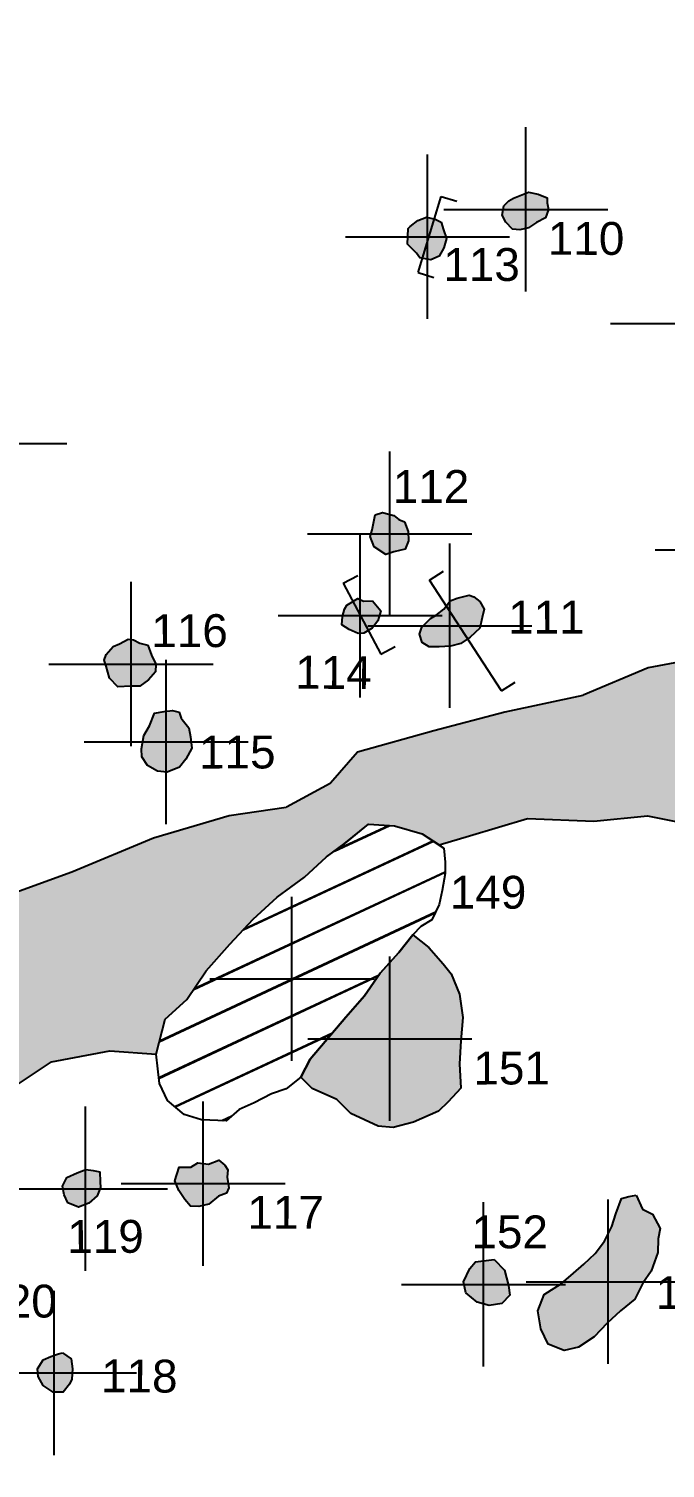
# Model space of a CAD drawing. Header units: millimetres. Extents: x 4462692 to 4462814, y 5793999 to 5794154.
# Drawn here: x 4462723.68 to 4462731.43, y 5794041.45 to 5794058.97 of the extents above; entities that cross this region are included whole.
import ezdxf

# ---------------------------------------------------------------- set-up
doc = ezdxf.new("R2010")
doc.units = ezdxf.units.MM
doc.header["$PDMODE"] = 2
doc.header["$PDSIZE"] = -1
for name, color, linetype in [('00Befund', 36, 'Continuous'), ('00BefundNr', 36, 'Continuous'), ('00Profil', 5, 'Continuous'), ('Gruben', 252, 'Continuous'), ('Höhenpunkte Befunde', 7, 'Continuous'), ('Pfosten', 254, 'Continuous'), ('Salzmünder Kultur', 132, 'Continuous'), ('Störung', 250, 'Continuous')]:
    doc.layers.add(name, color=color, linetype=linetype)
doc.styles.get("Standard").update_dxf_attribs({"font": 'arial.ttf'})

msp = doc.modelspace()

# ---------------------------------------------------------------- hatches: boundary and pattern name
at = {"layer": 'Gruben'}
h = msp.add_hatch(color=256, dxfattribs=at)
h.dxf.hatch_style = 1
h.paths.add_polyline_path([(4462729.173616068, 5794052.003108415), (4462729.22820487, 5794051.908573853), (4462729.200847252, 5794051.807858116), (4462729.172190732, 5794051.678254784), (4462729.058031235, 5794051.56880581), (4462728.943569342, 5794051.492170999), (4462728.816525316, 5794051.459805499), (4462728.680080759, 5794051.450443522), (4462728.558183156, 5794051.449687725), (4462728.471232418, 5794051.502266832), (4462728.439031129, 5794051.602436549), (4462728.468121278, 5794051.688021023), (4462728.571485843, 5794051.796921163), (4462728.640373698, 5794051.835897165), (4462728.734904152, 5794051.909787119), (4462728.813073135, 5794052.009046279), (4462728.898134499, 5794052.0414732), (4462729.045059358, 5794052.080075869), (4462729.101331329, 5794052.058449235)])
h = msp.add_hatch(color=256, dxfattribs=at)
h.dxf.hatch_style = 1
h.paths.add_polyline_path([(4462725.131229309, 5794051.468862004), (4462725.171985161, 5794051.347021285), (4462725.228574072, 5794051.237209187), (4462725.223009887, 5794051.147342487), (4462725.138718594, 5794051.047879958), (4462725.033635301, 5794050.971646886), (4462724.921223653, 5794050.969255343), (4462724.761687684, 5794050.963158826), (4462724.663754151, 5794051.066800148), (4462724.620116851, 5794051.212865412), (4462724.598825298, 5794051.28763366), (4462724.621918626, 5794051.355309672), (4462724.70521279, 5794051.452563973), (4462724.78268577, 5794051.484834433), (4462724.890854657, 5794051.541934607), (4462724.956605697, 5794051.535892562), (4462725.03287658, 5794051.495789507)])
h = msp.add_hatch(color=256, dxfattribs=at)
h.dxf.hatch_style = 1
h.paths.add_polyline_path([(4462725.50935074, 5794050.65491856), (4462725.53478512, 5794050.583261785), (4462725.546086524, 5794050.567027972), (4462725.627110339, 5794050.464187347), (4462725.648672525, 5794050.355053101), (4462725.665199584, 5794050.217947568), (4462725.590428487, 5794050.083548662), (4462725.514187322, 5794049.985698332), (4462725.365873935, 5794049.925920846), (4462725.248373806, 5794049.937201073), (4462725.126958912, 5794050.006684321), (4462725.054241718, 5794050.10934222), (4462725.050038058, 5794050.20933316), (4462725.081630658, 5794050.371221145), (4462725.148948814, 5794050.486425308), (4462725.211391939, 5794050.644113156), (4462725.32628533, 5794050.662807441), (4462725.430391532, 5794050.676513326)])
h = msp.add_hatch(color=256, dxfattribs=at)
h.dxf.hatch_style = 1
h.paths.add_polyline_path([(4462728.358339168, 5794047.944688726), (4462728.553061857, 5794047.788993102), (4462728.726327377, 5794047.590869637), (4462728.826393203, 5794047.467246683), (4462728.926051044, 5794047.22152948), (4462728.968639806, 5794046.938479876), (4462728.940828842, 5794046.652563738), (4462728.927377723, 5794046.374284219), (4462728.942502356, 5794046.075866413), (4462728.788552303, 5794045.909484907), (4462728.668795043, 5794045.795225839), (4462728.363949979, 5794045.663385263), (4462728.117547903, 5794045.598835091), (4462727.93364798, 5794045.614240249), (4462727.602858467, 5794045.767997126), (4462727.431371492, 5794045.93696963), (4462727.13051458, 5794046.07289526), (4462726.994695252, 5794046.209875482), (4462727.105922011, 5794046.429967814), (4462727.543416058, 5794046.942559772), (4462727.768151741, 5794047.199750681), (4462727.957945435, 5794047.478766771), (4462728.188825084, 5794047.728930785)])
h = msp.add_hatch(color=256, dxfattribs=at)
h.dxf.hatch_style = 1
h.paths.add_polyline_path([(4462724.545350503, 5794045.057446925), (4462724.547674195, 5794044.935430838), (4462724.55441097, 5794044.867311273), (4462724.511937611, 5794044.765167638), (4462724.411447069, 5794044.678027305), (4462724.282596696, 5794044.62860949), (4462724.156484139, 5794044.679071016), (4462724.11086907, 5794044.776796487), (4462724.09012868, 5794044.883870611), (4462724.142622782, 5794044.987921103), (4462724.269508258, 5794045.045097885), (4462724.374039065, 5794045.086235053), (4462724.462799021, 5794045.075665668)])
h = msp.add_hatch(color=256, dxfattribs=at)
h.dxf.hatch_style = 1
h.paths.add_polyline_path([(4462726.103971339, 5794045.081035651), (4462726.096244383, 5794044.99494827), (4462726.115286746, 5794044.865073742), (4462726.085813851, 5794044.797340175), (4462725.988638602, 5794044.763100755), (4462725.873303494, 5794044.666140413), (4462725.750174839, 5794044.635889936), (4462725.651061076, 5794044.641278775), (4462725.580651549, 5794044.720294094), (4462725.504942912, 5794044.829012216), (4462725.460125469, 5794044.946941983), (4462725.509342631, 5794045.116156397), (4462725.654718307, 5794045.115805779), (4462725.737905366, 5794045.167148014), (4462725.868665574, 5794045.149823983), (4462725.992771105, 5794045.200519987), (4462726.068084751, 5794045.140066438)])
h = msp.add_hatch(color=256, dxfattribs=at)
h.dxf.hatch_style = 1
h.paths.add_polyline_path([(4462731.077661143, 5794044.775469268), (4462731.155692398, 5794044.603720419), (4462731.276303181, 5794044.540735738), (4462731.372967875, 5794044.370150771), (4462731.344864425, 5794044.241615532), (4462731.344544897, 5794044.073974312), (4462731.262516273, 5794043.849900108), (4462731.159669344, 5794043.701637098), (4462731.060565261, 5794043.507298034), (4462730.888575121, 5794043.36536421), (4462730.723782828, 5794043.217401037), (4462730.566522465, 5794043.04999898), (4462730.377190402, 5794042.922979713), (4462730.200345681, 5794042.881497611), (4462730.007024231, 5794042.95897832), (4462729.915469158, 5794043.147540561), (4462729.879650997, 5794043.364971481), (4462729.958033504, 5794043.563792302), (4462730.168496591, 5794043.697778582), (4462730.316390724, 5794043.823741735), (4462730.441491115, 5794043.931920831), (4462730.579130262, 5794044.063667618), (4462730.69393279, 5794044.215054197), (4462730.782510801, 5794044.39417225), (4462730.832191502, 5794044.545973154), (4462730.900862276, 5794044.732144202), (4462730.989948505, 5794044.755990597)])
h = msp.add_hatch(color=256, dxfattribs=at)
h.dxf.hatch_style = 1
h.paths.add_polyline_path([(4462729.348488859, 5794043.99194532), (4462729.475912835, 5794043.862007319), (4462729.524720288, 5794043.674451833), (4462729.540150326, 5794043.558201723), (4462729.441380854, 5794043.455201959), (4462729.289449391, 5794043.432041163), (4462729.140346076, 5794043.472186997), (4462729.003479213, 5794043.585014247), (4462728.973972451, 5794043.719991545), (4462729.051946402, 5794043.882310124), (4462729.122214262, 5794043.963708289)])
h = msp.add_hatch(color=256, dxfattribs=at)
h.dxf.hatch_style = 1
h.paths.add_polyline_path([(4462724.089995356, 5794042.856198485), (4462724.19314898, 5794042.780577632), (4462724.212067386, 5794042.660670628), (4462724.204802775, 5794042.534590057), (4462724.174038822, 5794042.4728209), (4462724.096934882, 5794042.373513746), (4462723.974072081, 5794042.376540769), (4462723.855122631, 5794042.456239114), (4462723.794095317, 5794042.566893709), (4462723.786212661, 5794042.6600896), (4462723.85552307, 5794042.767533587), (4462723.946984716, 5794042.809403785), (4462724.041754737, 5794042.843761225)])
at = {"layer": 'Pfosten'}
h = msp.add_hatch(color=256, dxfattribs=at)
h.dxf.hatch_style = 1
h.paths.add_polyline_path([(4462727.8653807, 5794052.010025449), (4462727.969711075, 5794051.890361837), (4462727.931567581, 5794051.765788472), (4462727.860574151, 5794051.6774046), (4462727.75891689, 5794051.617911121), (4462727.691147183, 5794051.612308471), (4462727.583071145, 5794051.659473544), (4462727.492717615, 5794051.719444999), (4462727.501440195, 5794051.817635496), (4462727.525750663, 5794051.908306157), (4462727.554030693, 5794051.955738187), (4462727.689758827, 5794052.036793106), (4462727.758185438, 5794052.006574166)])
h.paths.add_polyline_path([(4462728.256350678, 5794052.971726265), (4462728.299847147, 5794052.855735293), (4462728.305017781, 5794052.740513405), (4462728.265356506, 5794052.640314001), (4462728.126228175, 5794052.606863361), (4462728.029012039, 5794052.57478307), (4462727.885499321, 5794052.666547912), (4462727.837063744, 5794052.792330368), (4462727.860978549, 5794052.873929456), (4462727.899686615, 5794053.055353349), (4462727.989989885, 5794053.084149793), (4462728.127486892, 5794053.04789259), (4462728.188503435, 5794053.001171199)])
h.paths.add_polyline_path([(4462732.558434407, 5794052.789796467), (4462732.557925543, 5794052.722224088), (4462732.530413666, 5794052.641372032), (4462732.417253168, 5794052.547228395), (4462732.340227922, 5794052.491869047), (4462732.236896532, 5794052.442681419), (4462732.154225085, 5794052.449112347), (4462732.074458099, 5794052.576911387), (4462732.091652286, 5794052.662284317), (4462732.182474356, 5794052.747204647), (4462732.281748508, 5794052.770725967), (4462732.37768232, 5794052.795989475), (4462732.514601985, 5794052.847239122)])
h.paths.add_polyline_path([(4462729.994510548, 5794056.854336036), (4462730.01119535, 5794056.775633436), (4462729.973207261, 5794056.672453435), (4462729.865795517, 5794056.614916456), (4462729.767425824, 5794056.553050357), (4462729.660474217, 5794056.528935549), (4462729.570745386, 5794056.533901282), (4462729.491941051, 5794056.622144792), (4462729.445766696, 5794056.704880687), (4462729.468426541, 5794056.820190206), (4462729.526747298, 5794056.880228018), (4462729.585951071, 5794056.913782338), (4462729.707040241, 5794056.962485789), (4462729.768369636, 5794056.985541304), (4462729.886636182, 5794056.961771721), (4462729.99386075, 5794056.91676398)])
h.paths.add_polyline_path([(4462728.703799192, 5794056.620025007), (4462728.730325539, 5794056.528433502), (4462728.767011133, 5794056.420314531), (4462728.736861435, 5794056.307250673), (4462728.680402533, 5794056.205085603), (4462728.577827238, 5794056.163198717), (4462728.444345026, 5794056.187165282), (4462728.403654398, 5794056.241992603), (4462728.293395538, 5794056.352843664), (4462728.301787721, 5794056.542518497), (4462728.3266307, 5794056.565790308), (4462728.420359123, 5794056.639582189), (4462728.526140851, 5794056.68186145), (4462728.629030859, 5794056.656081278)])
h.paths.add_polyline_path([(4462734.644086632, 5794054.276818258), (4462734.643919985, 5794054.192221332), (4462734.647059535, 5794054.063293881), (4462734.565223499, 5794054.002494508), (4462734.49165153, 5794053.932127662), (4462734.406521136, 5794053.86472686), (4462734.291894293, 5794053.740312923), (4462734.175055821, 5794053.754238358), (4462734.052281271, 5794053.748823992), (4462734.019156336, 5794053.811229892), (4462733.994973143, 5794053.918468819), (4462734.054412905, 5794054.015082321), (4462734.122698583, 5794054.142899024), (4462734.194877913, 5794054.228592727), (4462734.296576966, 5794054.26128589), (4462734.382774471, 5794054.299970517), (4462734.51973697, 5794054.337929276), (4462734.578673142, 5794054.311819984)])
h.paths.add_polyline_path([(4462736.16881357, 5794055.208556425), (4462736.234443651, 5794055.133294532), (4462736.16115328, 5794055.039376497), (4462736.076720808, 5794055.018762384), (4462736.00452605, 5794055.054021884), (4462735.961696365, 5794055.089855939), (4462735.961176679, 5794055.203871013), (4462736.033833516, 5794055.228227982)])
h.paths.add_polyline_path([(4462735.541087068, 5794055.434455508), (4462735.590725649, 5794055.344449134), (4462735.635340671, 5794055.303596779), (4462735.611824028, 5794055.244990914), (4462735.53282561, 5794055.251208324), (4462735.463533488, 5794055.235223391), (4462735.438883481, 5794055.298321052), (4462735.431733292, 5794055.366948267), (4462735.452473031, 5794055.42310016)])
h.paths.add_polyline_path([(4462734.319618326, 5794057.107132942), (4462734.400962191, 5794057.072736157), (4462734.408919438, 5794056.979882028), (4462734.363524099, 5794056.907832611), (4462734.273947879, 5794056.904795072), (4462734.229113433, 5794056.958064198), (4462734.196608685, 5794057.023308941), (4462734.229384799, 5794057.090318333), (4462734.248004208, 5794057.130678509)])
h.paths.add_polyline_path([(4462733.589513613, 5794058.959887927), (4462733.711204215, 5794058.929549625), (4462733.772061288, 5794058.89133999), (4462733.832562483, 5794058.787669992), (4462733.866767195, 5794058.688109867), (4462733.864949278, 5794058.585053798), (4462733.859602026, 5794058.507919775), (4462733.726113898, 5794058.486410762), (4462733.625780126, 5794058.494587177), (4462733.531520927, 5794058.558531538), (4462733.455079175, 5794058.685001342), (4462733.441626283, 5794058.808650561), (4462733.467560444, 5794058.92364947)])
h.paths.add_polyline_path([(4462733.302304195, 5794059.150693597), (4462733.421784646, 5794059.076187161), (4462733.465992771, 5794058.974095437), (4462733.415252043, 5794058.815017097), (4462733.414380873, 5794058.72787276), (4462733.369853205, 5794058.60026015), (4462733.191104976, 5794058.550551125), (4462733.041464446, 5794058.596953378), (4462732.894915318, 5794058.687647021), (4462732.9132322, 5794058.89033595), (4462732.935167364, 5794058.960192718), (4462732.969355919, 5794059.080562712), (4462733.064123947, 5794059.176887449), (4462733.177945705, 5794059.198707814)])
h.paths.add_polyline_path([(4462739.54557071, 5794050.276361072), (4462739.577486506, 5794050.020725348), (4462739.643546572, 5794049.855556634), (4462739.654548987, 5794049.67250526), (4462739.65540528, 5794049.459268086), (4462739.586617049, 5794049.259564075), (4462739.515831525, 5794049.133394127), (4462739.383205405, 5794049.101069346), (4462739.179696987, 5794049.169296648), (4462739.046768667, 5794049.325178613), (4462739.017069541, 5794049.457221063), (4462738.938517343, 5794049.605541151), (4462738.889736077, 5794049.78608665), (4462738.846294566, 5794050.017792597), (4462738.935617436, 5794050.203070937), (4462739.052342342, 5794050.284608647), (4462739.121839624, 5794050.398602378), (4462739.261329117, 5794050.434817278), (4462739.422195394, 5794050.373709108), (4462739.500069789, 5794050.343697049)])
h.paths.add_polyline_path([(4462739.27455693, 5794047.380387957), (4462738.865483053, 5794046.96928842), (4462739.022375865, 5794046.934611303), (4462739.140800656, 5794046.9442871), (4462739.191244399, 5794047.011832672), (4462739.249880274, 5794047.154648588), (4462739.264519283, 5794047.307952572)])
h.paths.add_polyline_path([(4462740.074306099, 5794046.734977173), (4462739.840048635, 5794046.981278277), (4462739.770661388, 5794046.870606638), (4462739.769773039, 5794046.753145834), (4462739.857255593, 5794046.695643304), (4462739.992472357, 5794046.693459155)])
h.paths.add_polyline_path([(4462739.997383208, 5794045.451631209), (4462739.971464795, 5794045.324167178), (4462739.857740056, 5794045.201841087), (4462739.706210069, 5794045.192190826), (4462739.557950581, 5794045.232749274), (4462739.518917741, 5794045.320685881), (4462739.567486353, 5794045.471999996), (4462739.698794596, 5794045.539054361), (4462739.835155283, 5794045.55479611), (4462739.93262141, 5794045.514648399)])
h.paths.add_polyline_path([(4462741.108575402, 5794044.031496923), (4462741.199299236, 5794043.865101246), (4462741.263521068, 5794043.710696468), (4462741.163939647, 5794043.564596939), (4462741.045748469, 5794043.476509599), (4462740.877922557, 5794043.474717912), (4462740.706307022, 5794043.553032123), (4462740.691854762, 5794043.702412634), (4462740.738199798, 5794043.863788918), (4462740.836086797, 5794044.042362643), (4462740.987135973, 5794044.029311033)])
h.paths.add_polyline_path([(4462741.511411364, 5794043.047738592), (4462741.57916742, 5794042.934863028), (4462741.618486671, 5794042.829367477), (4462741.597001151, 5794042.666400647), (4462741.469165072, 5794042.58598709), (4462741.381875875, 5794042.565683946), (4462741.186995532, 5794042.629993891), (4462741.098392283, 5794042.760521177), (4462741.122648417, 5794042.846438636), (4462741.156895911, 5794042.957131682), (4462741.271773046, 5794043.069031589), (4462741.426440049, 5794043.068645605)])
h.paths.add_polyline_path([(4462741.927192553, 5794044.657168964), (4462742.023810494, 5794044.521438412), (4462742.108161556, 5794044.370872154), (4462741.970782107, 5794044.245671893), (4462741.806294696, 5794044.205952991), (4462741.713254126, 5794044.281127501), (4462741.667786731, 5794044.445502033), (4462741.730092671, 5794044.570472236), (4462741.809800731, 5794044.684868547)])
h.paths.add_polyline_path([(4462744.652823893, 5794047.297566289), (4462744.849178513, 5794047.221156928), (4462744.883198928, 5794047.101029287), (4462744.882360277, 5794046.956355532), (4462744.757151311, 5794046.821229507), (4462744.646824258, 5794046.769557584), (4462744.445034708, 5794046.769536788), (4462744.326675678, 5794046.925270075), (4462744.268546461, 5794047.052323723), (4462744.396731885, 5794047.207172286), (4462744.501036048, 5794047.262692059)])
h.paths.add_polyline_path([(4462744.782251676, 5794046.38043096), (4462744.840448731, 5794046.225655372), (4462744.812928573, 5794046.073449842), (4462744.706501854, 5794045.918099701), (4462744.567331638, 5794045.944556692), (4462744.410352981, 5794045.982507197), (4462744.36024938, 5794046.109937274), (4462744.304200349, 5794046.224940889), (4462744.340102092, 5794046.379050485), (4462744.472807044, 5794046.49759653), (4462744.594256461, 5794046.461947736), (4462744.682874459, 5794046.442477497)])
h.paths.add_polyline_path([(4462762.560291258, 5794048.924616218), (4462762.675442025, 5794048.999359907), (4462762.812077277, 5794048.914012672), (4462762.857024141, 5794048.813958665), (4462762.762731107, 5794048.723528305), (4462762.674892221, 5794048.669365987), (4462762.581012142, 5794048.714635035), (4462762.513684377, 5794048.827002296)])
h.paths.add_polyline_path([(4462762.486752394, 5794050.302504457), (4462762.660490223, 5794050.332899072), (4462762.744221088, 5794050.290551671), (4462762.831917216, 5794050.169384814), (4462762.812010326, 5794049.97341204), (4462762.715766449, 5794049.874028178), (4462762.519090183, 5794049.924995905), (4462762.426309311, 5794050.067159583), (4462762.438201774, 5794050.206052019)])
h.paths.add_polyline_path([(4462763.199734025, 5794050.488842303), (4462763.337001604, 5794050.553163899), (4462763.479287508, 5794050.480170116), (4462763.542214594, 5794050.328843926), (4462763.513030386, 5794050.161573989), (4462763.353917904, 5794050.089071134), (4462763.210456328, 5794050.129710476), (4462763.123146081, 5794050.220149581), (4462763.112296882, 5794050.378073526)])
h.paths.add_polyline_path([(4462763.907540274, 5794050.368242984), (4462764.067311201, 5794050.326245127), (4462764.160943097, 5794050.2421463), (4462764.106185086, 5794050.093805473), (4462763.999085753, 5794050.016138795), (4462763.864531488, 5794050.089531867), (4462763.814887792, 5794050.18768825), (4462763.852346691, 5794050.324871935)])
h.paths.add_polyline_path([(4462764.157834223, 5794051.084735379), (4462764.375781183, 5794051.112331487), (4462764.517511423, 5794051.051875108), (4462764.640333891, 5794050.85499027), (4462764.601530721, 5794050.689429179), (4462764.455807255, 5794050.518621072), (4462764.249401812, 5794050.46681269), (4462764.056410371, 5794050.600780552), (4462763.997361858, 5794050.786285656), (4462764.042214248, 5794050.940480715)])
h.paths.add_polyline_path([(4462765.545441176, 5794051.397738847), (4462765.676515679, 5794051.483807162), (4462765.873958788, 5794051.516345048), (4462765.960651513, 5794051.438762457), (4462766.041012063, 5794051.29801206), (4462766.012931981, 5794051.129580124), (4462765.891254028, 5794050.983278307), (4462765.739166532, 5794050.961936664), (4462765.627088622, 5794050.978706057), (4462765.498871228, 5794051.088851863), (4462765.480656663, 5794051.275651317)])
h.paths.add_polyline_path([(4462767.440379237, 5794051.630994032), (4462767.580223847, 5794051.573057998), (4462767.637821823, 5794051.435356854), (4462767.603093464, 5794051.293399872), (4462767.477050367, 5794051.239013571), (4462767.313102996, 5794051.263663297), (4462767.262445722, 5794051.341663475), (4462767.269752999, 5794051.518577698), (4462767.332402763, 5794051.591766836)])
h.paths.add_polyline_path([(4462768.494736411, 5794051.408248908), (4462768.614003404, 5794051.45639211), (4462768.740324584, 5794051.35060806), (4462768.734197216, 5794051.199451547), (4462768.676262706, 5794051.062069172), (4462768.522414343, 5794051.040289152), (4462768.37920025, 5794051.108214342), (4462768.318053972, 5794051.212440774), (4462768.332604627, 5794051.365307706)])
h.paths.add_polyline_path([(4462768.134592097, 5794053.456334477), (4462768.289784584, 5794053.466596245), (4462768.400643007, 5794053.387032549), (4462768.448054546, 5794053.233769136), (4462768.374349463, 5794053.090156037), (4462768.28680947, 5794052.987608814), (4462768.156944857, 5794052.934842572), (4462768.011244229, 5794053.028326419), (4462768.009397882, 5794053.14675424), (4462768.018184799, 5794053.260637371)])
edge = h.paths.add_edge_path()
edge.add_line((4462767.778458273, 5794050.920507734), (4462767.699410833, 5794050.855977554))
edge.add_line((4462767.778458272, 5794050.920507735), (4462767.877563691, 5794050.890065829))
edge.add_line((4462767.877563691, 5794050.890065829), (4462767.992340543, 5794050.817468528))
edge.add_line((4462767.992340543, 5794050.817468528), (4462768.048166965, 5794050.685705546))
edge.add_line((4462768.048166965, 5794050.685705546), (4462767.935005892, 5794050.626002))
edge.add_line((4462767.935005892, 5794050.626002), (4462767.849417276, 5794050.546425919))
edge.add_line((4462767.849417276, 5794050.546425919), (4462767.748111528, 5794050.622097699))
edge.add_line((4462767.748111528, 5794050.622097699), (4462767.666763736, 5794050.758165724))
edge.add_line((4462767.666763736, 5794050.758165724), (4462767.699399918, 5794050.855978033))
edge.add_line((4462767.699399918, 5794050.855978033), (4462767.778458272, 5794050.920507735))
at = {"layer": 'Salzmünder Kultur'}
h = msp.add_hatch(color=256, dxfattribs=at)
h.dxf.hatch_style = 1
h.paths.add_polyline_path([(4462704.708688089, 5794040.320012937), (4462704.95132781, 5794040.315721787), (4462705.330159545, 5794040.402336868), (4462705.853133642, 5794040.660799741), (4462706.54027004, 5794040.970357908), (4462707.192903129, 5794041.21906336), (4462707.779400133, 5794041.574147375), (4462708.183235426, 5794041.924532233), (4462708.620506253, 5794042.175890206), (4462709.192159222, 5794042.38463077), (4462709.711136374, 5794042.515053619), (4462710.209456989, 5794042.662448454), (4462710.983236132, 5794042.957601619), (4462711.526352576, 5794043.194436718), (4462712.025088231, 5794043.500426978), (4462712.418377996, 5794043.720919329), (4462712.965356469, 5794043.919947466), (4462713.519375155, 5794044.134775601), (4462714.130217371, 5794044.228802857), (4462715.052506159, 5794044.639469229), (4462715.800106595, 5794044.864007729), (4462716.728965929, 5794045.165467912), (4462717.62288676, 5794045.519703113), (4462718.212645852, 5794045.813113937), (4462718.840444915, 5794046.271794258), (4462719.473002922, 5794046.670939113), (4462720.162437271, 5794047.137809333), (4462720.761158216, 5794047.281492709), (4462721.246401659, 5794047.445191823), (4462721.731645101, 5794047.608890938), (4462722.34541063, 5794047.958872043), (4462723.20275344, 5794048.344757084), (4462724.203533169, 5794048.705354291), (4462725.199055878, 5794049.119277222), (4462726.121374134, 5794049.394243447), (4462726.8170407, 5794049.496421872), (4462727.349263951, 5794049.785676659), (4462727.683604018, 5794050.166108132), (4462728.613498772, 5794050.428862816), (4462729.479277916, 5794050.653011233), (4462730.427223552, 5794050.859159591), (4462730.433693813, 5794050.86171552), (4462731.226587409, 5794051.194243905), (4462732.919690465, 5794051.492333495), (4462733.979895735, 5794051.429741442), (4462734.566082834, 5794051.449010416), (4462735.675765972, 5794051.389374837), (4462736.915442341, 5794051.456480616), (4462739.272636564, 5794051.949008879), (4462740.414654663, 5794052.095696886), (4462741.390546336, 5794052.328246734), (4462742.003104322, 5794052.361351244), (4462742.675733164, 5794052.553937977), (4462744.378955873, 5794052.703993067), (4462745.372529901, 5794052.859825877), (4462746.505030835, 5794051.778891757), (4462745.838432364, 5794051.616047591), (4462744.662280189, 5794051.498195512), (4462743.403951017, 5794051.436398679), (4462742.350336279, 5794051.45920065), (4462741.346686473, 5794051.193069048), (4462738.715179279, 5794050.688362522), (4462737.252542003, 5794050.287694163), (4462736.359049038, 5794050.028533384), (4462735.346568229, 5794049.823702827), (4462734.186223461, 5794049.640850586), (4462732.900186973, 5794049.553111351), (4462732.38025118, 5794049.415531165), (4462731.603133952, 5794049.315663297), (4462731.215305486, 5794049.391970303), (4462730.561128152, 5794049.327663595), (4462729.756489522, 5794049.358531907), (4462728.677766518, 5794049.038617933), (4462728.473504133, 5794049.174685104), (4462728.303064855, 5794049.223022465), (4462728.132625575, 5794049.271359824), (4462727.816296351, 5794049.291371297), (4462727.52689183, 5794049.053468422), (4462727.307981174, 5794048.892086602), (4462727.036494571, 5794048.647492587), (4462726.703477014, 5794048.403927574), (4462726.410724417, 5794048.134999222), (4462725.841740996, 5794047.504151628), (4462725.605409486, 5794047.158276754), (4462725.341907392, 5794046.916918299), (4462725.229202553, 5794046.490137097), (4462724.667232984, 5794046.530784709), (4462723.954613964, 5794046.39703022), (4462723.517609388, 5794046.105122182), (4462722.954428175, 5794045.783954401), (4462722.238246248, 5794045.541440969), (4462721.566967447, 5794045.160283874), (4462721.45702194, 5794044.771634339), (4462721.108648946, 5794044.475826361), (4462720.854645193, 5794044.08219463), (4462720.488688368, 5794043.807946989), (4462719.986477633, 5794043.63338258), (4462719.473026129, 5794043.809238782), (4462718.208011494, 5794043.601085442), (4462717.046894328, 5794043.293374837), (4462715.967483498, 5794042.938873035), (4462714.889653662, 5794042.641396388), (4462713.89949018, 5794042.167067159), (4462712.911345889, 5794041.660335418), (4462711.933037621, 5794041.042658602), (4462710.891931745, 5794040.439078855), (4462710.233982217, 5794040.097791698), (4462709.488597243, 5794039.745537142), (4462708.814446282, 5794039.189097185), (4462707.078168016, 5794038.611642388), (4462706.389456135, 5794038.446051822), (4462705.752228518, 5794038.512518657), (4462705.00548529, 5794038.337482673), (4462704.353992711, 5794038.10226404), (4462703.653672678, 5794037.959114977), (4462703.018591265, 5794037.930122884), (4462702.577804932, 5794037.880118203)])
at = {"layer": 'Störung'}
h = msp.add_hatch(dxfattribs=at)
h.set_pattern_fill('JIS_LC_20', color=256, scale=0.02, angle=340)
h.set_pattern_definition([(24.99999999999999, (0, 0), (-0.1690473046962798, 0.3625231148146599), []), (24.99999999999999, (0.0075175409662873, -0.0027361611466054), (-0.1690473046962798, 0.3625231148146599), [])])
h.paths.add_polyline_path([(4462728.735984011, 5794048.999965045), (4462728.750734394, 5794048.827253098), (4462728.750433451, 5794048.691481512), (4462728.717184076, 5794048.483387005), (4462728.679871308, 5794048.314163275), (4462728.588758448, 5794048.125437277), (4462728.457105566, 5794048.046547669), (4462728.358339168, 5794047.944688726), (4462728.188825084, 5794047.728930785), (4462727.957945435, 5794047.478766771), (4462727.768151741, 5794047.199750681), (4462727.543416058, 5794046.942559772), (4462727.290738846, 5794046.646509327), (4462727.105922011, 5794046.429967814), (4462726.994695252, 5794046.209875482), (4462726.813846493, 5794046.068101285), (4462726.635070792, 5794046.007769984), (4462726.423942771, 5794045.898061691), (4462726.241423028, 5794045.81565503), (4462726.085298299, 5794045.680388704), (4462725.782850924, 5794045.689805366), (4462725.572164135, 5794045.754674522), (4462725.370532279, 5794045.927920826), (4462725.2725672, 5794046.135075546), (4462725.229202553, 5794046.490137097), (4462725.341907392, 5794046.916918299), (4462725.605409486, 5794047.158276754), (4462725.841740996, 5794047.504151628), (4462726.129196012, 5794047.831450809), (4462726.410724417, 5794048.134999222), (4462726.703477014, 5794048.403927574), (4462727.036494571, 5794048.647492587), (4462727.307981174, 5794048.892086602), (4462727.52689183, 5794049.053468422), (4462727.816426524, 5794049.291371297), (4462728.132625575, 5794049.271379694), (4462728.473504133, 5794049.174685104)])

# ---------------------------------------------------------------- linework, layer by layer
at = {"layer": '00Befund'}
for points in [[(4462729.994510548, 5794056.854336036, 52.41648238552989), (4462730.01119535, 5794056.775633436, 52.43050658208995), (4462729.973207261, 5794056.672453435, 52.43756647555072), (4462729.865795517, 5794056.614916456, 52.43904065542301), (4462729.767425824, 5794056.553050357, 52.4292259047861), (4462729.660474217, 5794056.528935549, 52.43199886738875), (4462729.570745386, 5794056.533901282, 52.4383909555727), (4462729.491941051, 5794056.622144792, 52.43829173493395), (4462729.445766696, 5794056.704880687, 52.43733195366711), (4462729.468426541, 5794056.820190206, 52.43605303163714), (4462729.526747298, 5794056.880228018, 52.43301982057982), (4462729.585951071, 5794056.913782338, 52.43298907384633), (4462729.707040241, 5794056.962485789, 52.42313176548941), (4462729.768369636, 5794056.985541304, 52.42260412472842), (4462729.886636182, 5794056.961771721, 52.42564727785429), (4462729.99386075, 5794056.91676398, 52.4189783011243)], [(4462728.703799192, 5794056.620025007, 52.3976462337514), (4462728.730325539, 5794056.528433502, 52.41128292024222), (4462728.767011133, 5794056.420314531, 52.40663265764395), (4462728.736861435, 5794056.307250673, 52.42170248461842), (4462728.680402533, 5794056.205085603, 52.39864014198701), (4462728.577827238, 5794056.163198717, 52.39341929069723), (4462728.444345026, 5794056.187165282, 52.39735787696646), (4462728.403654398, 5794056.241992603, 52.38710614640513), (4462728.293395538, 5794056.352843664, 52.37836798408352), (4462728.301787721, 5794056.542518497, 52.37506800388473), (4462728.3266307, 5794056.565790308, 52.40199659638256), (4462728.420359123, 5794056.639582189, 52.40500514201357), (4462728.526140851, 5794056.68186145, 52.40562981616675), (4462728.629030859, 5794056.656081278, 52.41085462914544)], [(4462728.256350678, 5794052.971726265, 52.50110271425818), (4462728.299847147, 5794052.855735293, 52.50946104944251), (4462728.305017781, 5794052.740513405, 52.50097334978818), (4462728.265356506, 5794052.640314001, 52.50423107520692), (4462728.126228175, 5794052.606863361, 52.49136591655224), (4462728.029012039, 5794052.57478307, 52.49545098227735), (4462727.885499321, 5794052.666547912, 52.49097393718784), (4462727.837063744, 5794052.792330368, 52.48400915862294), (4462727.860978549, 5794052.873929456, 52.48753353124357), (4462727.899686615, 5794053.055353349, 52.49497036771391), (4462727.989989885, 5794053.084149793, 52.49527718528678), (4462728.127486892, 5794053.04789259, 52.49514406956496), (4462728.188503435, 5794053.001171199, 52.51481976387458)], [(4462727.8653807, 5794052.010025449, 52.53318460388253), (4462727.969711075, 5794051.890361837, 52.54101611953775), (4462727.931567581, 5794051.765788472, 52.52107694021741), (4462727.860574151, 5794051.6774046, 52.52759645097011), (4462727.75891689, 5794051.617911121, 52.52607763633477), (4462727.691147183, 5794051.612308471, 52.51679661875097), (4462727.583071145, 5794051.659473544, 52.52306445936119), (4462727.492717615, 5794051.719444999, 52.5198528776491), (4462727.501440195, 5794051.817635496, 52.51155813587411), (4462727.525750663, 5794051.908306157, 52.51818250494306), (4462727.554030693, 5794051.955738187, 52.52221392489173), (4462727.689758827, 5794052.036793106, 52.52287247386811), (4462727.758185438, 5794052.006574166, 52.5325561772297)], [(4462729.173616068, 5794052.003108415, 52.504354523031), (4462729.22820487, 5794051.908573853, 52.52062503562592), (4462729.200847252, 5794051.807858116, 52.51859754606265), (4462729.172190732, 5794051.678254784, 52.52167003188787), (4462729.058031235, 5794051.56880581, 52.52853886955108), (4462728.943569342, 5794051.492170999, 52.52610559964249), (4462728.816525316, 5794051.459805499, 52.52715489186631), (4462728.680080759, 5794051.450443522, 52.53309169076421), (4462728.558183156, 5794051.449687725, 52.5331454824909), (4462728.471232418, 5794051.502266832, 52.53263837682606), (4462728.439031129, 5794051.602436549, 52.52869443437521), (4462728.468121278, 5794051.688021023, 52.53992481065324), (4462728.571485843, 5794051.796921163, 52.53544305240666), (4462728.640373698, 5794051.835897165, 52.52322362833002), (4462728.734904152, 5794051.909787119, 52.52473312992879), (4462728.813073135, 5794052.009046279, 52.50822164491546), (4462728.898134499, 5794052.0414732, 52.50682197991228), (4462729.045059358, 5794052.080075869, 52.5042962085754), (4462729.101331329, 5794052.058449235, 52.50676486892554)], [(4462725.131229309, 5794051.468862004, 52.50393291031468), (4462725.171985161, 5794051.347021285, 52.49898825765648), (4462725.228574072, 5794051.237209187, 52.5037619708155), (4462725.223009887, 5794051.147342487, 52.51786006522434), (4462725.138718594, 5794051.047879958, 52.52306420753122), (4462725.033635301, 5794050.971646886, 52.52644217264332), (4462724.921223653, 5794050.969255343, 52.5261074316386), (4462724.761687684, 5794050.963158826, 52.52981635172455), (4462724.663754151, 5794051.066800148, 52.52589336223899), (4462724.620116851, 5794051.212865412, 52.51833326572796), (4462724.598825298, 5794051.28763366, 52.52800376763571), (4462724.621918626, 5794051.355309672, 52.5252278875978), (4462724.70521279, 5794051.452563973, 52.52492266946774), (4462724.78268577, 5794051.484834433, 52.5212139068135), (4462724.890854657, 5794051.541934607, 52.49564064108927), (4462724.956605697, 5794051.535892562, 52.50321985230765), (4462725.03287658, 5794051.495789507, 52.51601349271187)], [(4462725.50935074, 5794050.65491856, 52.53442970067772), (4462725.53478512, 5794050.583261785, 52.54506401902109), (4462725.546086524, 5794050.567027972, 52.54477843768473), (4462725.627110339, 5794050.464187347, 52.55188109938807), (4462725.648672525, 5794050.355053101, 52.55961275498429), (4462725.665199584, 5794050.217947568, 52.57233985475796), (4462725.590428487, 5794050.083548662, 52.56795726260861), (4462725.514187322, 5794049.985698332, 52.57297097763785), (4462725.365873935, 5794049.925920846, 52.58549621184283), (4462725.248373806, 5794049.937201073, 52.58515464170705), (4462725.126958912, 5794050.006684321, 52.58460529180321), (4462725.054241718, 5794050.10934222, 52.56781259877334), (4462725.050038058, 5794050.20933316, 52.5566022510975), (4462725.081630658, 5794050.371221145, 52.53423156395093), (4462725.148948814, 5794050.486425308, 52.54710623713617), (4462725.211391939, 5794050.644113156, 52.52977278943399), (4462725.32628533, 5794050.662807441, 52.54460965490125), (4462725.430391532, 5794050.676513326, 52.54043382879536)], [(4462728.735984011, 5794048.999965045, 52.53398855596151), (4462728.750734394, 5794048.827253098, 52.55371541515069), (4462728.750433451, 5794048.691481512, 52.56152225109963), (4462728.717184076, 5794048.483387005, 52.56419338371234), (4462728.679871308, 5794048.314163275, 52.53155755689657), (4462728.588758448, 5794048.125437277, 52.5267582357128), (4462728.457105566, 5794048.046547669, 52.54320447372447), (4462728.358339168, 5794047.944688726, 52.56789139030207), (4462728.188825084, 5794047.728930785, 52.58629945469238), (4462727.957945435, 5794047.478766771, 52.60843571996066), (4462727.768151741, 5794047.199750681, 52.62412280222088), (4462727.543416058, 5794046.942559772, 52.60766678316031), (4462727.290738846, 5794046.646509327, 52.61269282772481), (4462727.105922011, 5794046.429967814, 52.6163690501935), (4462726.994695252, 5794046.209875482, 52.5743472316126), (4462726.813846493, 5794046.068101285, 52.63303780743989), (4462726.635070792, 5794046.007769984, 52.62582650915827), (4462726.423942771, 5794045.898061691, 52.63517902301736), (4462726.241423028, 5794045.81565503, 52.6414644117649), (4462726.085298299, 5794045.680388704, 52.64398426538355), (4462725.782850924, 5794045.689805366, 52.65712091064415), (4462725.572164135, 5794045.754674522, 52.65736470050706), (4462725.370532279, 5794045.927920826, 52.64321360339181), (4462725.2725672, 5794046.135075546, 52.62348508189098), (4462725.229202553, 5794046.490137097, 52.66601427876775), (4462725.341907392, 5794046.916918299, 52.66582689262396), (4462725.605409486, 5794047.158276754, 52.653030239725), (4462725.841740996, 5794047.504151628, 52.60239542536236), (4462726.129196012, 5794047.831450809, 52.59662296338138), (4462726.410724417, 5794048.134999222, 52.62634467446151), (4462726.703477014, 5794048.403927574, 52.62068166011795), (4462727.036494571, 5794048.647492587, 52.56096825865189), (4462727.307981174, 5794048.892086602, 52.51988099350454), (4462727.52689183, 5794049.053468422, 52.55253511028695), (4462727.816426524, 5794049.291371297, 52.53676987125527), (4462728.132625575, 5794049.271379694, 52.53969399766083), (4462728.473504133, 5794049.174685104, 52.52356298038558)], [(4462728.358339168, 5794047.944688726, 52.56789139030207), (4462728.553061857, 5794047.788993102, 52.59903328070322), (4462728.726327377, 5794047.590869637, 52.59365164848896), (4462728.826393203, 5794047.467246683, 52.6027782583451), (4462728.926051044, 5794047.22152948, 52.5916108310048), (4462728.968639806, 5794046.938479876, 52.62507694381476), (4462728.940828842, 5794046.652563738, 52.63465872817596), (4462728.927377723, 5794046.374284219, 52.65395734348567), (4462728.942502356, 5794046.075866413, 52.67279130927001), (4462728.788552303, 5794045.909484907, 52.65841540787186), (4462728.668795043, 5794045.795225839, 52.66697778554226), (4462728.363949979, 5794045.663385263, 52.66311902382312), (4462728.117547903, 5794045.598835091, 52.66702682133472), (4462727.93364798, 5794045.614240249, 52.65630536115714), (4462727.602858467, 5794045.767997126, 52.65110034408735), (4462727.431371492, 5794045.93696963, 52.64398564515068), (4462727.13051458, 5794046.07289526, 52.65691749767938), (4462726.994695252, 5794046.209875482, 52.5743472316126), (4462727.105922011, 5794046.429967814, 52.6163690501935), (4462727.543416058, 5794046.942559772, 52.60766678316031), (4462727.768151741, 5794047.199750681, 52.62412280222088), (4462727.957945435, 5794047.478766771, 52.60843571996066), (4462728.188825084, 5794047.728930785, 52.58629945469238)], [(4462724.545350503, 5794045.057446925, 52.62716967467714), (4462724.547674195, 5794044.935430838, 52.6344789306213), (4462724.55441097, 5794044.867311273, 52.61909061013829), (4462724.511937611, 5794044.765167638, 52.62354506556221), (4462724.411447069, 5794044.678027305, 52.6325291226567), (4462724.282596696, 5794044.62860949, 52.64327715787931), (4462724.156484139, 5794044.679071016, 52.63882317659501), (4462724.11086907, 5794044.776796487, 52.63906327325549), (4462724.09012868, 5794044.883870611, 52.63613271620215), (4462724.142622782, 5794044.987921103, 52.64629019284075), (4462724.269508258, 5794045.045097885, 52.64683939738461), (4462724.374039065, 5794045.086235053, 52.64026262602692), (4462724.462799021, 5794045.075665668, 52.63946967626907)], [(4462726.103971339, 5794045.081035651, 52.63003840434247), (4462726.096244383, 5794044.99494827, 52.62293368846076), (4462726.115286746, 5794044.865073742, 52.6329634210624), (4462726.085813851, 5794044.797340175, 52.63653165074902), (4462725.988638602, 5794044.763100755, 52.6293168717375), (4462725.873303494, 5794044.666140413, 52.63088363364295), (4462725.750174839, 5794044.635889936, 52.62063750320703), (4462725.651061076, 5794044.641278775, 52.62551830818575), (4462725.580651549, 5794044.720294094, 52.63382965418623), (4462725.504942912, 5794044.829012216, 52.63693306548794), (4462725.460125469, 5794044.946941983, 52.63567304787647), (4462725.509342631, 5794045.116156397, 52.63132313097867), (4462725.654718307, 5794045.115805779, 52.6320975665967), (4462725.737905366, 5794045.167148014, 52.63409465343648), (4462725.868665574, 5794045.149823983, 52.6471524618246), (4462725.992771105, 5794045.200519987, 52.62749865978729), (4462726.068084751, 5794045.140066438, 52.63349222472789)], [(4462731.077661143, 5794044.775469268, 52.60632182556673), (4462731.155692398, 5794044.603720419, 52.62222455308982), (4462731.276303181, 5794044.540735738, 52.6181725907254), (4462731.372967875, 5794044.370150771, 52.58669757816551), (4462731.344864425, 5794044.241615532, 52.59247067291743), (4462731.344544897, 5794044.073974312, 52.59297916933427), (4462731.262516273, 5794043.849900108, 52.59879262702543), (4462731.159669344, 5794043.701637098, 52.60267709080017), (4462731.060565261, 5794043.507298034, 52.61436849123764), (4462730.888575121, 5794043.36536421, 52.62776967111132), (4462730.723782828, 5794043.217401037, 52.6326797999327), (4462730.566522465, 5794043.04999898, 52.66980001813772), (4462730.377190402, 5794042.922979713, 52.66597958940747), (4462730.200345681, 5794042.881497611, 52.68456962806886), (4462730.007024231, 5794042.95897832, 52.67003357358863), (4462729.915469158, 5794043.147540561, 52.66651373905189), (4462729.879650997, 5794043.364971481, 52.66735924971817), (4462729.958033504, 5794043.563792302, 52.65784275246915), (4462730.168496591, 5794043.697778582, 52.66848816934725), (4462730.316390724, 5794043.823741735, 52.62355890313211), (4462730.441491115, 5794043.931920831, 52.61610325879065), (4462730.579130262, 5794044.063667618, 52.60116140430273), (4462730.69393279, 5794044.215054197, 52.63519114631435), (4462730.782510801, 5794044.39417225, 52.64158793632669), (4462730.832191502, 5794044.545973154, 52.63543949660834), (4462730.900862276, 5794044.732144202, 52.62931202003166), (4462730.989948505, 5794044.755990597, 52.61891763191034)], [(4462729.348488859, 5794043.99194532, 52.65718876446863), (4462729.475912835, 5794043.862007319, 52.67374853749061), (4462729.524720288, 5794043.674451833, 52.68671703846303), (4462729.540150326, 5794043.558201723, 52.67934170293482), (4462729.441380854, 5794043.455201959, 52.68772866450217), (4462729.289449391, 5794043.432041163, 52.68054760418817), (4462729.140346076, 5794043.472186997, 52.68696659364922), (4462729.003479213, 5794043.585014247, 52.69759641730252), (4462728.973972451, 5794043.719991545, 52.69075386191253), (4462729.051946402, 5794043.882310124, 52.68103880775107), (4462729.122214262, 5794043.963708289, 52.68111880125343)], [(4462724.089995356, 5794042.856198485, 52.64913996480027), (4462724.19314898, 5794042.780577632, 52.65556773482058), (4462724.212067386, 5794042.660670628, 52.65599678383569), (4462724.204802775, 5794042.534590057, 52.6546947451543), (4462724.174038822, 5794042.4728209, 52.65586110822278), (4462724.096934882, 5794042.373513746, 52.65397386031418), (4462723.974072081, 5794042.376540769, 52.66562630203316), (4462723.855122631, 5794042.456239114, 52.68017937991226), (4462723.794095317, 5794042.566893709, 52.67440029636509), (4462723.786212661, 5794042.6600896, 52.68518591053271), (4462723.85552307, 5794042.767533587, 52.66396336039543), (4462723.946984716, 5794042.809403785, 52.65357086755557), (4462724.041754737, 5794042.843761225, 52.66408275697903)]]:
    msp.add_polyline3d(points, close=True, dxfattribs=at)
for points in [[(4462732.114395491, 5794051.360628652, 52.55531683082427), (4462731.226587409, 5794051.194243905, 52.53466046869743), (4462730.433693813, 5794050.86171552, 52.58162683039609), (4462730.433693813, 5794050.86171552, 52.58162683039609), (4462730.427223552, 5794050.859159591, 52.58011920190438), (4462729.479277916, 5794050.653011233, 52.57699280770429), (4462728.613498772, 5794050.428862816, 52.57896595097463), (4462727.683604018, 5794050.166108132, 52.57726421285224), (4462727.354258094, 5794049.79084955, 52.60368897077841), (4462727.349263951, 5794049.785676659, 52.60808325614835), (4462726.820386488, 5794049.497057248, 52.61006401671602), (4462726.813694913, 5794049.495786497, 52.60955605534945), (4462726.121374134, 5794049.394243447, 52.59003079819013), (4462726.121374134, 5794049.394243447, 52.59003079819013), (4462725.199055878, 5794049.119277222, 52.61523881628909), (4462724.203533169, 5794048.705354291, 52.62946635848948), (4462723.20275344, 5794048.344757084, 52.63598476345943)], [(4462723.517609388, 5794046.105122182, 52.67198116836606), (4462723.954613964, 5794046.39703022, 52.66629000516059), (4462724.667232984, 5794046.530784709, 52.64923788290161), (4462725.229202553, 5794046.490137097, 52.66601427876775), (4462725.341907392, 5794046.916918299, 52.66582689262396), (4462725.605409486, 5794047.158276754, 52.653030239725), (4462725.841740996, 5794047.504151628, 52.60239542536236), (4462726.129196012, 5794047.831450809, 52.59662296338138), (4462726.410724417, 5794048.134999222, 52.62634467446151), (4462726.703477014, 5794048.403927574, 52.62068166011795), (4462727.036494571, 5794048.647492587, 52.56096825865189), (4462727.307981174, 5794048.892086602, 52.51988099350454), (4462727.521394183, 5794049.050552198, 52.58982869576721), (4462727.816296351, 5794049.291371297, 52.57956451173413), (4462728.132625575, 5794049.271359824, 52.57364911837249), (4462728.473504133, 5794049.174685104, 52.52356298038558), (4462728.677766518, 5794049.038617933, 52.56981677848397), (4462729.048753213, 5794049.148965605, 52.56355593440549), (4462729.756489522, 5794049.358531907, 52.58419396572207), (4462730.561128152, 5794049.327663595, 52.57956097375336), (4462731.215305486, 5794049.391970303, 52.57644242373499), (4462731.603133952, 5794049.315663297, 52.57511176710341)]]:
    msp.add_polyline3d(points, dxfattribs=at)
at = {"layer": '00Profil'}
for p, q in [((4462728.702749738, 5794056.932410724, 52.41612844192968), (4462728.894089288, 5794056.874194085, 52.41612844192968)), ((4462728.420802043, 5794056.005738448, 52.38443923121668), (4462728.612141591, 5794055.947521808, 52.38443923121668)), ((4462727.509580463, 5794052.2270017, 52.55834625322131), (4462727.686382333, 5794052.320495544, 52.55834625322131)), ((4462728.561903761, 5794052.260491501, 52.55240701459934), (4462728.729654527, 5794052.369393662, 52.55240701459934)), ((4462727.96735997, 5794051.361316124, 52.56174133553668), (4462728.144161839, 5794051.454809967, 52.56174133553668)), ((4462729.436873135, 5794050.912705761, 52.55942816414061), (4462729.6046239, 5794051.021607921, 52.55942816414061))]:
    msp.add_line(p, q, dxfattribs=at)
for points in [[(4462728.420802043, 5794056.005738448, 52.38443923121668), (4462728.702749738, 5794056.932410724, 52.41612844192968)], [(4462727.509580463, 5794052.2270017, 52.55834625322131), (4462727.96735997, 5794051.361316124, 52.56174133553668)], [(4462729.436873135, 5794050.912705761, 52.55942816414061), (4462728.561903761, 5794052.260491501, 52.55240701459934)]]:
    msp.add_polyline3d(points, dxfattribs=at)
at = {"layer": 'Höhenpunkte Befunde', "extrusion": (-0.0011997638990533, 5.29667366235e-05, 0.9999992788802957)}
for p in [(4462729.733729418, 5794056.775237162, 52.41467369805196), (4462728.53645028, 5794056.443269297, 52.40465482179296), (4462731.764612144, 5794055.385444468, 52.4625839251621), (4462723.144034536, 5794053.925851637, 52.47611858698656), (4462728.07646143, 5794052.827185875, 52.51129455281351), (4462732.30879891, 5794052.629876492, 52.53458282615976), (4462727.716279696, 5794051.832590911, 52.51311510153482), (4462728.807827773, 5794051.706330954, 52.5296314010011), (4462724.9248664, 5794051.240949043, 52.52289740903234), (4462725.352703079, 5794050.29288143, 52.55486095112882), (4462726.885363408, 5794047.407799998, 52.60405263048233), (4462728.07746349, 5794046.677843558, 52.65322156799175), (4462724.370854153, 5794044.852594652, 52.62097116614405), (4462725.804008028, 5794044.914956778, 52.64098732374078), (4462729.219475181, 5794043.687187423, 52.70305015362009), (4462730.738314613, 5794043.720441455, 52.63837059433807), (4462723.989849761, 5794042.60891352, 52.68213293540066)]:
    msp.add_point(p, dxfattribs=at)

# ---------------------------------------------------------------- texts
at = {"layer": '00BefundNr', "extrusion": (0.0011497828425061, -0.0003467539527369, 0.9999992788802957)}
msp.add_text('110', height=0.4, rotation=359.8633671577673, dxfattribs=at).set_placement((4462726.989450279, 5794057.67361144, 3176.604760839096))
at = {"layer": '00BefundNr', "extrusion": (0.0011512068839689, -0.0003419964896936, 0.9999992788802957)}
msp.add_text('113', height=0.4, rotation=0.1002930316948802, dxfattribs=at).set_placement((4462725.77256427, 5794057.32192424, 3155.977186635977))
at = {"layer": '00BefundNr', "extrusion": (0.0011511591431286, -0.0003421571508115, 0.9999992788802957)}
msp.add_text('112', height=0.4, rotation=0.0922967371822813, dxfattribs=at).set_placement((4462725.094011199, 5794054.638198137, 3209.377673988187))
at = {"layer": '00BefundNr', "extrusion": (0.0011510609138698, -0.0003424874614072, 0.9999992788802957)}
msp.add_text('111', height=0.4, rotation=0.0758557445438352, dxfattribs=at).set_placement((4462726.562650826, 5794053.030250886, 3152.483254172331))
at = {"layer": '00BefundNr', "extrusion": (0.0011508602340234, -0.0003431612017751, 0.9999992788802957)}
msp.add_text('116', height=0.4, rotation=0.0423164070223411, dxfattribs=at).set_placement((4462722.216188132, 5794052.86776922, 3147.67963125016))
at = {"layer": '00BefundNr', "extrusion": (0.0011476132680438, -0.0003538681614243, 0.9999992788802957)}
msp.add_text('114', height=0.4, rotation=359.5085196992156, dxfattribs=at).set_placement((4462723.98421099, 5794052.391717922, 3071.154735655612))
at = {"layer": '00BefundNr', "extrusion": (0.0011510096271692, -0.0003426597829099, 0.9999992788802957)}
msp.add_text('115', height=0.4, rotation=0.0672779979749557, dxfattribs=at).set_placement((4462722.736701147, 5794051.406400837, 3203.80556797357))
at = {"layer": '00BefundNr', "extrusion": (0.0011504560788654, -0.0003445137141852, 0.9999992788802957)}
msp.add_text('149', height=0.4, rotation=359.9749695614287, dxfattribs=at).set_placement((4462725.794684001, 5794049.70534756, 3190.592063094424))
at = {"layer": '00BefundNr', "extrusion": (0.0011510180851377, -0.0003426313709309, 0.9999992788802957)}
msp.add_text('151', height=0.4, rotation=0.0686923037110601, dxfattribs=at).set_placement((4462726.139679221, 5794047.541075887, 3151.458223549501))
at = {"layer": '00BefundNr', "extrusion": (0.0011504499748128, -0.0003445340971708, 0.9999992788802957)}
msp.add_text('117', height=0.4, rotation=359.9739544323247, dxfattribs=at).set_placement((4462723.389052596, 5794045.79024832, 3137.897495636916))
at = {"layer": '00BefundNr', "extrusion": (0.0011519124294518, -0.000339612490251, 0.9999992788802957)}
msp.add_text('119', height=0.4, rotation=0.2189086624227401, dxfattribs=at).set_placement((4462721.187664588, 5794045.481168394, 3172.938017490873))
at = {"layer": '00BefundNr', "extrusion": (0.0011503271454045, -0.0003449439769086, 0.9999992788802957)}
msp.add_text('152', height=0.4, rotation=359.953540143185, dxfattribs=at).set_placement((4462726.119206917, 5794045.553650946, 3134.978326188767))
at = {"layer": '00BefundNr', "extrusion": (0.0011501234925138, -0.0003456223960159, 0.9999992788802957)}
msp.add_text('120', height=0.4, rotation=359.9197463060752, dxfattribs=at).set_placement((4462720.136148399, 5794044.713038625, 3130.131472830548))
at = {"layer": '00BefundNr', "extrusion": (0.0011501469401811, -0.0003455443598906, 0.9999992788802957)}
msp.add_text('153', height=0.4, rotation=359.923633795022, dxfattribs=at).set_placement((4462728.365153629, 5794044.815608365, 3130.69687606263))
at = {"layer": '00BefundNr', "extrusion": (0.0011484084626387, -0.0003512789370285, 0.9999992788802957)}
msp.add_text('118', height=0.4, rotation=359.6377445028704, dxfattribs=at).set_placement((4462721.552800696, 5794043.837551783, 3144.244702427998))

doc.saveas('drawing.dxf')
